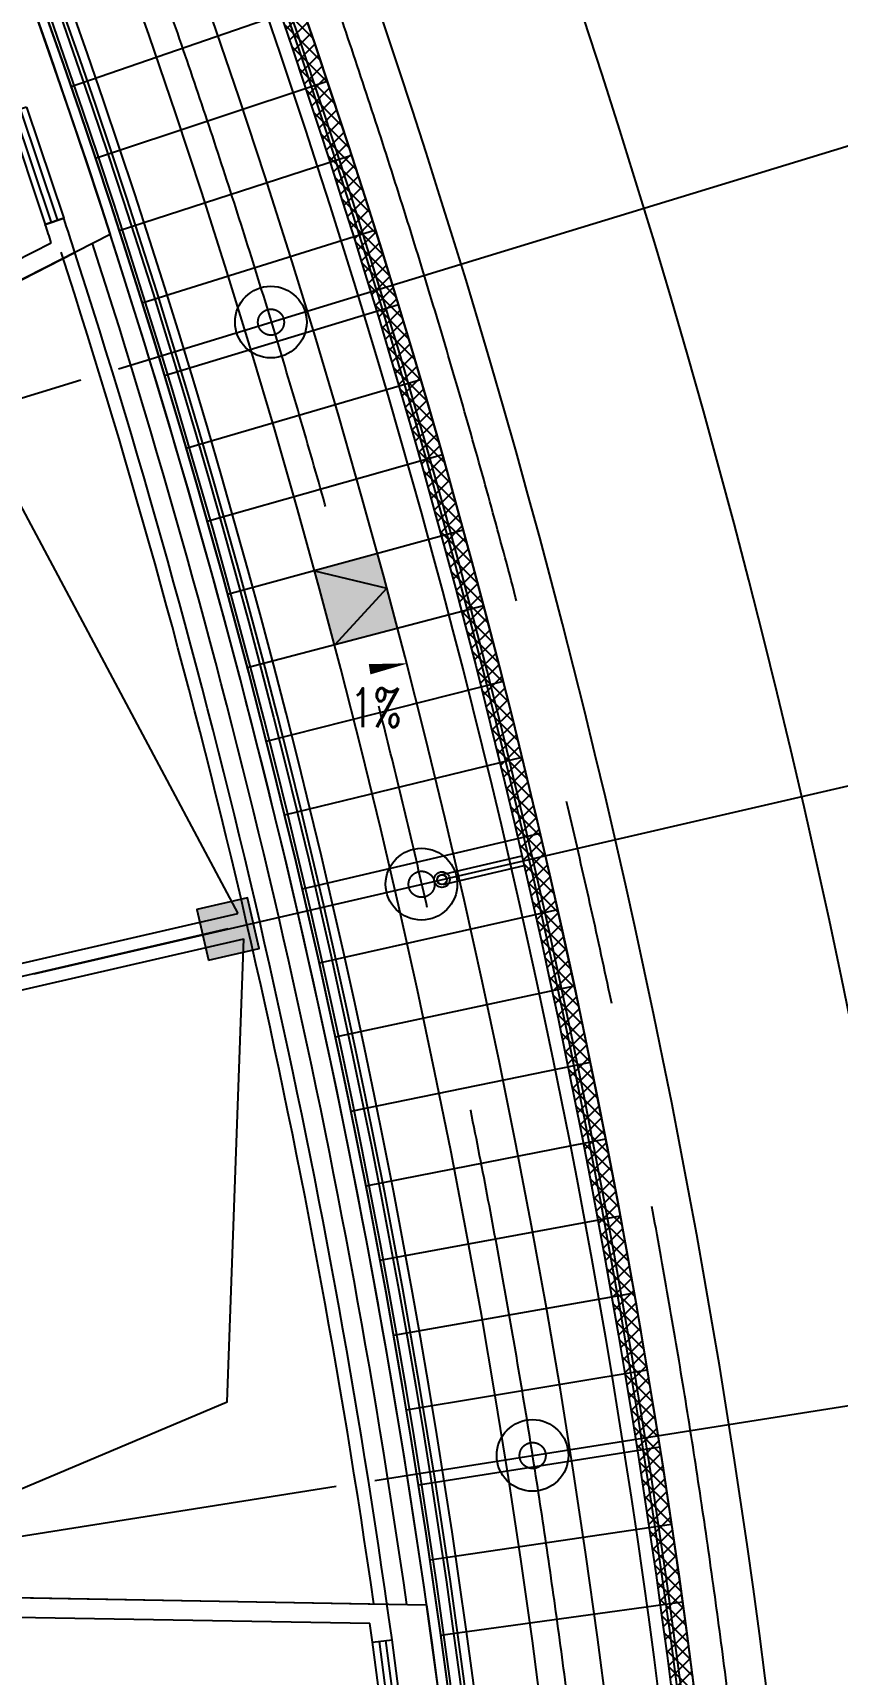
# Model space of a CAD drawing. Extents: x 1962160 to 37842216, y -162679 to 2997677.
# Drawn here: x 37732361 to 37744705, y 2773540 to 2798729 of the extents above; entities that cross this region are included whole.
import ezdxf

# ---------------------------------------------------------------- set-up
doc = ezdxf.new("R2010")
doc.units = 0
doc.header["$LTSCALE"] = 1000
for name, pattern in [('CENTER', [2, 1.25, -0.25, 0.25, -0.25]), ('CENTER2', [28.575000000000003, 19.05, -3.175, 3.175, -3.175]), ('DASH', [0.35, 0.25, -0.1])]:
    doc.linetypes.add(name, pattern=pattern)
doc.layers.get('0').update_dxf_attribs({"color": 8})
doc.layers.get('Defpoints').update_dxf_attribs({"color": 8})
for name, color, linetype in [('#幕墙线-平面', 8, 'Continuous'), ('#标注', 8, 'Continuous'), ('#轴线', 8, 'CENTER2'), ('A-AL-E', 8, 'Continuous'), ('A-COLS-PLAN-C', 8, 'DASH'), ('A-COLS-PLAN-S', 8, 'DASH'), ('A-DETL-ALUM', 8, 'Continuous'), ('A-DIMS-SYMB', 8, 'Continuous'), ('A-FLOR', 8, 'Continuous'), ('A-GRID', 8, 'CENTER'), ('A-HATH', 8, 'Continuous'), ('A-ROOF-DRAN', 8, 'Continuous'), ('A-STRS-HRAL', 8, 'Continuous'), ('COLUMN', 8, 'Continuous'), ('DIM', 8, 'Continuous'), ('G-ACCS', 8, 'Continuous'), ('PUB_HATCH', 8, 'Continuous'), ('周边建筑', 8, 'Continuous'), ('建-填充', 8, 'Continuous'), ('水-雨水-压力流-标识', 8, 'Continuous')]:
    doc.layers.add(name, color=color, linetype=linetype)
doc.layers.add('A-X-CHEK', color=8, linetype='Continuous', plot=False)
doc.styles.add('_TCH_DIM', font='SIMPLEX', dxfattribs={"bigfont": 'GBCBIG'})
doc.styles.add('JHZX', font='jrs.shx', dxfattribs={"width": 0.6, "bigfont": 'jhz.shx'})
doc.dimstyles.new('JZBZ-600', dxfattribs={"dimscale": 600, "dimtxt": 3, "dimasz": 1.5, "dimexe": 1, "dimexo": 1, "dimgap": 0.5, "dimtad": 1, "dimdec": 0, "dimdsep": 46, "dimtxsty": 'JHZX', "dimblk1": 'ARCHTICK', "dimblk2": 'ARCHTICK', "dimsah": 1, "dimcen": 0, "dimclrd": 1, "dimclre": 1, "dimclrt": 2, "dimadec": 1, "dimazin": 2, "dimtfac": 1, "dimtdec": 0, "dimtix": 1, "dimtmove": 0, "dimatfit": 3, "dimfxl": 1, "dimtolj": 1, "dimlwd": -1, "dimlwe": -1, "dimarcsym": 1})

# ---------------------------------------------------------------- blocks, each defined once
blk = doc.blocks.new('排水沟区域')
at = {"layer": 'A-HATH'}
h = blk.add_hatch(dxfattribs=at)
h.set_pattern_fill('ANSI37', color=256, scale=100)
h.set_pattern_definition([(45, (0, 0), (-112.2532015133644, 112.2532015133644), []), (135, (0, 0), (-112.2532015133644, -112.2532015133644), [])])
edge = h.paths.add_edge_path()
edge.add_arc((35778214.13878883, 2927624.965237803), 650.0000000036937, 183.9388823932484, 223.5627937521552, ccw=False)
edge.add_arc((35647972.51225553, 2918657.177440425), 129900.0000000662, 3.938884257588553, 38.97795766836391)
edge.add_line((35748955.2148303, 3000367.053102507), (35748683.21338074, 3000146.791373039))
edge.add_arc((35647972.51225566, 2918657.17744047), 129549.9999999376, 3.938884257573193, 38.97789835857748, ccw=False)
edge.add_arc((35778214.13878738, 2927624.965258901), 1000.000000002873, 183.938884257331, 243.7486610001553)
edge.add_arc((35647972.50986589, 2918657.177302167), 130050.0023937305, 3.558072409215487, 3.756253554398149)
blk.add_lwpolyline([(35777743.13609562, 2927177.018295643, -0.1746354518207903), (35777565.67415892, 2927580.315223805, 0.1540892544204838), (35748955.2148303, 3000367.053102507), (35748683.21338074, 3000146.791373039, -0.1540889894882649), (35777216.50089744, 2927556.272897216, 0.2670597927759777), (35777771.82913741, 2926728.102853881, 0.0008647285902376794)], format="xyb", close=True, dxfattribs=at)
blk = doc.blocks.new('A$C58e34137')
at = {"layer": 'A-X-CHEK'}
blk.add_blockref('排水沟区域', (-35647972.51433039, -2918657.17947907), dxfattribs=at)
blk = doc.blocks.new('雨水立管')
for radius in [80, 50]:
    blk.add_circle((-3.725290298461914e-09, 2.328306436538696e-10), radius)
blk = doc.blocks.new('雨水')
at = {"layer": 'A-DIMS-SYMB'}
blk.add_lwpolyline([(35771133.24478023, 2950628.902092755, 0, 0, 0), (35772437.64532281, 2950831.222686771, 0, 160, 0), (35771844.73503219, 2950739.25863257, 0, 0, 0)], format="xyseb", dxfattribs=at)
at = {"layer": 'A-ROOF-DRAN'}
for points in [[(35772937.90231592, 2947584.683553375), (35774184.52341668, 2947875.848503207)], [(35772972.01861528, 2947438.614808881), (35774218.26987574, 2947729.693377588)]]:
    blk.add_lwpolyline(points, dxfattribs=at)
at = {"xscale": 1.5, "yscale": 1.5, "zscale": 1.5}
blk.add_blockref('雨水立管', (35772954.96046561, 2947511.649181128), dxfattribs=at)
at = {"layer": 'A-DIMS-SYMB', "style": '_TCH_DIM', "width": 0.7058823529411765}
blk.add_text('1%', height=595, dxfattribs=at).set_placement((35771543.38640237, 2949852.777220876))
blk = doc.blocks.new('1100')
at = {"layer": 'A-DETL-ALUM', "ltscale": 0.3}
blk.add_circle((35572079.41488183, 2737404.62498665), 550, dxfattribs=at)
blk = doc.blocks.new('_YZHK')
blk.add_circle((0, 0), 0.5)
blk = doc.blocks.new('ASDFASD')
at = {"layer": 'A-COLS-PLAN-C', "ltscale": 0.3, "xscale": 400, "yscale": 400, "zscale": 400}
for p in [(35770331.70578107, 2956066.137059717), (35772643.16204488, 2947439.664843736), (35774347.23543474, 2938672.967242373)]:
    blk.add_blockref('_YZHK', p, dxfattribs=at)
blk = doc.blocks.new('$WINLIB2D$00000001')
for points in [[(-0.4999999999999964, 0.5000000000000142), (-0.4999999999999964, -0.4999999999999858)], [(-0.4999999999999964, 0.5000000000000142), (0.5000000000000036, 0.5000000000000142)], [(0.5000000000000036, -0.4999999999999858), (0.5000000000000036, 0.5000000000000142)], [(0.5000000000000036, 0.1666666666666714), (-0.4999999999999964, 0.1666666666666714)], [(0.5000000000000036, -0.1666666666666572), (-0.4999999999999964, -0.1666666666666572)], [(-0.4999999999999964, -0.4999999999999858), (0.5000000000000036, -0.4999999999999858)]]:
    blk.add_lwpolyline(points)
blk = doc.blocks.new('_FZH')
blk.add_lwpolyline([(-0.5, -0.5), (0.5, -0.5), (0.5, 0.5), (-0.5, 0.5)], close=True)
at = {"layer": 'PUB_HATCH'}
blk.add_solid([(-0.5, -0.5), (0.5, -0.5), (-0.5, 0.5), (0.5, 0.5)], dxfattribs=at)
blk = doc.blocks.new('567')
at = {"layer": '周边建筑'}
for p, q in [((-8338.038826569915, 115699.9999267529), (-10643.6935864538, 124947.4760770351)), ((-200.0002340301871, 115671.8004826754), (-200.0002340301871, 125101.3632137855)), ((-200.0001280158758, 114971.8004364669), (-200.0001280233264, 125101.3632141724)), ((199.9997659623623, 115671.8004826754), (199.9997659623623, 125101.3632137855)), ((199.9998719617724, 114971.8004364669), (199.9998719766736, 125101.3632141724)), ((8338.03857049346, 115699.9999267533), (10643.69334622473, 124947.4761405219)), ((-11193.96435414255, 124899.3801160231), (-11165.039963983, 124600.7699572961)), ((11165.03992278874, 124600.7700031027), (11193.96431336552, 124899.3801617851)), ((-8616.25832477957, 115575.807737194), (-10872.87542779744, 124626.6045882781)), ((8616.258068718016, 115575.807737194), (10872.87518758327, 124626.6046518311))]:
    blk.add_line(p, q, dxfattribs=at)
blk.add_lwpolyline([(-47073.25338561833, 116876.4681862746, -0.0744215799525629), (-10790.70054857433, 125537.0892229746), (-8338.038720555604, 115699.9999267608), (8338.038676522672, 115699.9999267608), (10790.70050453395, 125537.0892229751, -0.07442158046754624), (47073.25353706628, 116876.4681253135, -0.07421954768420427)], format="xyb", dxfattribs=at)
for points in [[(-8385.998344779015, 115671.8006193787), (-7068.851940572262, 123256.1048880219), (-200.0001535639167, 125101.3633970846)], [(8385.998084560037, 115671.8006159808), (7068.851683400571, 123256.1048851535), (199.9998971298337, 125101.3633970027)]]:
    blk.add_lwpolyline(points, dxfattribs=at)
for centre, radius, start, end in [((-2.201646566390991e-05, -4.607392475008965e-05), 126000, 68.06235922378528, 111.9376407861825), ((-4.731118679046631e-05, -1.704692840576172e-05), 126000.0000030352, 85.04109601382338, 94.91560684842158), ((-4.731118679046631e-05, -1.704692840576172e-05), 125700.0000030352, 85.10901602187906, 94.89098397812093), ((-4.754960536956787e-05, -7.317215204238892e-05), 125399.9999999212, 85.08472006989746, 94.91527950249957), ((-4.754960536956787e-05, -7.317215204238892e-05), 125199.9999999219, 85.14570549943771, 94.9006442420527), ((-0.0001288577914237976, -4.40557487308979e-05), 125399.9999977989, 94.86900586944341, 95.1213855797711), ((-7.756054401397705e-05, 1.431209966540337e-05), 125400.0000000284, 84.87861399266463, 85.13099413168887), ((-0.0001288577914237976, -4.404829815030098e-05), 125099.9999977923, 94.98606614209635, 95.12039980505894), ((-7.75754451751709e-05, 1.432048156857491e-05), 125100.0000000232, 84.87960062250555, 85.01393385790365)]:
    blk.add_arc(centre, radius, start, end, dxfattribs=at)
at = {"layer": 'COLUMN', "xscale": 800.0000000000007, "yscale": 800.0000000000007, "zscale": 800.0000000000007, "rotation": 90}
blk.add_blockref('_FZH', (-0.0001787394285202026, 124899.9999588304), dxfattribs=at)
at = {"layer": '周边建筑'}
for p, xscale, yscale, zscale, rotation in [((-12075.3095080331, 124663.3041109666), 1800, 300.0000000000002, -1800, 5.532602874722101), ((12075.30946690589, 124663.3041555583), -1800, 300.0000000000001, 1800, 354.4673970493914)]:
    blk.add_blockref('$WINLIB2D$00000001', p, dxfattribs=dict(at, xscale=xscale, yscale=yscale, zscale=zscale, rotation=rotation))
blk = doc.blocks.new('总体道路0521')
at = {"layer": 'G-ACCS'}
for radius, start, end in [(223.8000000007542, 2.615028490091015, 87.02539691564355), (130.9999999943868, 3.653077652685774, 42.07717189144375), (137.9999999943868, 3.645302214745482, 25.64449446965705)]:
    blk.add_arc((35647972.51118848, 2918657.176535503), radius, start, end, dxfattribs=at)
blk = doc.blocks.new('A$C06ac024f')
at = {"layer": 'A-AL-E'}
for points in [[(146966.1108442098, 9139.118675829377), (130293.5131061152, 8119.378913449589, -0.411971783023191), (129393.6296410561, 8909.40498467395, 0.2085567122118536), (81515.31024506688, 100882.8259750819, -0.4119750127441655), (81384.31683558226, 102073.1150699067), (91782.78928811848, 115145.4842241406)], [(146953.5622105077, 9338.72490592394), (130281.3033982068, 8319.005873133894, -0.4119717830233011), (129593.1572190449, 8923.143457010388, 0.2085567122118591), (81641.00849476457, 101038.3893063087, -0.4119750127432668), (81540.83706398308, 101948.6103788218), (91939.0993520841, 115020.7153262636)]]:
    blk.add_lwpolyline(points, format="xyb", dxfattribs=at)
for centre, radius in [((-0.004684269428253174, 0.00567364227026701), 126149.999999992), ((-0.004684269428253174, 0.00567364227026701), 126199.999999992), ((-0.004684276878833771, 0.005673648323863745), 126199.9999999989)]:
    blk.add_arc(centre, radius, 351.0834287830491, 34.92498159711911, dxfattribs=at)
at = {"layer": 'A-STRS-HRAL'}
for points in [[(129813.0462543592, 7846.935393485241, -0.2921176871007272), (129044.4563795775, 8885.362658081576, 0.1540888374545785), (100555.2670410722, 81363.75576079264), (100710.6964408681, 81489.61960624158, -0.1540889894881771), (129243.9839575663, 8899.101130418945, 0.2670597927890374), (129799.3121975809, 8070.931087060366, -0.0004314040462649551), (129813.0462543592, 7846.935393484775)], [(103310.9296712726, 72392.50074449694, -0.0004002233398614249), (103426.6898901165, 72227.01827567676), (103606.6081442609, 72318.69121340662, -0.1935717540683458), (124826.7109548077, -19560.50461522304), (124624.2663757429, -19560.50461522304, -0.0004012567173373277), (124592.7107252777, -19760.50461522304), (124997.6942270324, -19760.50461522304, 0.1942794498697185), (103670.8411152959, 72575.88480162481), (103310.9296712726, 72392.50074449647)]]:
    blk.add_lwpolyline(points, format="xyb", dxfattribs=at)
at = {"xscale": 1000, "yscale": 1000, "zscale": 1000}
blk.add_blockref('总体道路0521', (-35647972511.19448, -2918657176.530752), dxfattribs=at)
at = {"layer": 'A-COLS-PLAN-S'}
blk.add_blockref('ASDFASD', (-35647972.51693987, -2918657.171766797), dxfattribs=at)
at = {"layer": 'A-ROOF-DRAN'}
blk.add_blockref('雨水', (-35647972.51693987, -2918657.171766797), dxfattribs=at)
at = {"layer": '周边建筑', "rotation": 283.0000003899075}
blk.add_blockref('567', (-0.006137371063232422, 0.004641769453883171), dxfattribs=at)
at = {"layer": '水-雨水-压力流-标识'}
for p in [(-35449722.3192628, -2699993.851789538), (-35447410.86299895, -2708620.32400558), (-35445706.78960908, -2717387.021607098)]:
    blk.add_blockref('1100', p, dxfattribs=at)
blk = doc.blocks.new('A$C41f195f4')
at = {"layer": '建-填充', "ltscale": 10}
h = blk.add_hatch(color=256, dxfattribs=at)
h.dxf.hatch_style = 1
edge = h.paths.add_edge_path()
edge.add_line((102689.2943369523, 77296.35646408936), (101890.3425372466, 76694.96140109655))
edge.add_arc((0, -4.470348358154297e-08), 127529.4436852917, 36.440213299408185, 36.96953051715428, ccw=False)
edge.add_line((102594.5177145898, 75750.40555392392), (103398.9909574986, 76344.394443959))
edge.add_arc((1.490116119384766e-08, 5.969777703285217e-07), 128529.4436848983, 36.44021619797841, 36.96953321381)
edge = h.paths.add_edge_path()
edge.add_line((111800.9914605096, 63406.27888854314), (110931.1501793787, 62912.94720924925))
edge.add_arc((1.490116119384766e-08, 4.665926098823547e-07), 127529.4436850237, 29.0297765911925, 29.559093163760508, ccw=False)
edge.add_line((111507.6179012284, 61885.45997782005), (112381.9793389365, 62370.73523622565))
edge.add_arc((1.490116119384766e-08, 7.450580596923828e-08), 128529.4436852189, 29.02978228318355, 29.55909865885608)
edge = h.paths.add_edge_path()
edge.add_line((118592.3514175639, 49554.73821237357), (117669.6720352694, 49169.17011487903))
edge.add_arc((-1.490116119384766e-08, 7.078051567077637e-07), 127529.4436850082, 22.148667607154607, 22.677983201797588, ccw=False)
edge.add_line((118118.8838207051, 48080.01967161614), (119045.0856126696, 48457.04784152657))
edge.add_arc((-7.450580596923828e-09, -9.313225746154785e-10), 128529.4436852727, 22.14867580867147, 22.6779912140275)
edge = h.paths.add_edge_path()
edge.add_line((123993.1965276897, 33845.31147573283), (123028.4961834848, 33581.96143025812))
edge.add_arc((7.450580596923828e-09, -5.448237061500549e-08), 127529.4436852718, 14.738259657616311, 15.267573807696408, ccw=False)
edge.add_line((123333.4812146872, 32443.97352575045), (124300.5731565058, 32698.40067966096))
edge.add_arc((4.470348358154297e-08, 7.59027898311615e-08), 128529.4436852017, 14.73827042807922, 15.26758440011191)
at = {"layer": 'DIM', "ltscale": 10}
blk.add_lwpolyline([(123028.4961834848, 33581.96143025765), (124135.9983982295, 33317.73995514959), (123333.4812146872, 32443.97352574999)], dxfattribs=at)
blk = doc.blocks.new('A$C80b62fe7')
at = {"layer": '#幕墙线-平面'}
for points in [[(218719.7094477937, 197989.2938197274), (201348.7543122098, 196926.8406891157, -0.4119717830239575), (200385.3496613875, 197772.6333065447, 0.2085567122118526), (152529.1790638864, 289703.5068392851, -0.4119750127440977), (152388.9390607923, 290977.8163408032), (163222.968982771, 304597.7436151779)], [(218703.8368275166, 198248.8088673172), (201332.8816919327, 197186.3557367055, -0.4119717830233011), (200644.7355127707, 197790.493320582, 0.2085567122118591), (152692.5867884904, 289905.7391698803, -0.4119750127432668), (152592.4153577089, 290815.9602423934), (163426.4452796876, 304435.8875167696)]]:
    blk.add_lwpolyline(points, format="xyb", dxfattribs=at)
for centre, radius, start, end in [((71051.57360945642, 188867.3555372115), 128529.4436852644, 333.5022467601689, 195.775796910644), ((71051.57360945642, 188867.3555372115), 127529.4436852644, 333.539850647279, 195.7883970499479), ((71051.57360945642, 188867.3555372139), 126409.999999992, 351.0834286526117, 34.9249813998656), ((71051.57360945642, 188867.3555372139), 126149.999999992, 351.0834286526117, 34.9249813998656)]:
    blk.add_arc(centre, radius, start, end, dxfattribs=at)
blk = doc.blocks.new('DASWQE')
at = {"layer": '#幕墙线-平面', "ltscale": 10}
for points in [[(122842.0605651885, 42235.50820110366), (119295.8117028177, 41016.23833506322)], [(123226.9798415154, 41098.92256414518), (119669.6189908013, 39912.46406175895)], [(123601.38320674, 39958.82963831071), (120033.2139447927, 38805.28374925675)], [(123965.2387101203, 38815.3267165469), (120386.5655364171, 37694.79188181786)], [(124318.5153010786, 37668.5113827996), (120729.6436114609, 36581.08322629612)], [(124661.1828317568, 36518.48150369059), (121062.4188924134, 35464.25282406714)], [(124993.2120597064, 35365.33522016229), (121384.8629809916, 34344.39598290389)], [(125314.5746503025, 34209.17093910417), (121696.94836054, 33221.60826885095)], [(125625.2431791872, 33050.08732495457), (121998.6483983994, 32095.98549806653)], [(125925.1911346093, 31888.18329128204), (122289.937348187, 30967.6237286455)], [(126214.3929197043, 30723.55799234286), (122570.7903519571, 29836.61925242376)], [(126492.8238546252, 29556.31081461906), (122841.1834423393, 28703.0685867602)], [(126760.4601787254, 28386.54136833921), (123101.0935446173, 27567.06846629689)], [(127017.2790525258, 27214.3494789754), (123350.4984786361, 26428.71583470842)], [(127263.258559674, 26039.83517872682), (123589.3769607544, 25288.10783642996)], [(127498.3777088523, 24863.0986979804), (123817.7086056247, 24145.34180836147)], [(127722.6164355129, 23684.24045675993), (124035.4739279374, 23000.51527156401)], [(127935.9556036443, 22503.36105615599), (124242.6543440968, 21853.72592294123)], [(128138.3770073503, 21320.56126973825), (124439.2321738005, 20705.07162689324)], [(128329.86337246, 20135.94203495979), (124625.1906415224, 19554.65040697576)], [(128510.3983579427, 18949.60444454057), (124800.5138780177, 18402.56043752702)], [(128679.9665573835, 17761.64973784098), (124965.1869215742, 17248.90003529331)]]:
    blk.add_lwpolyline(points, dxfattribs=at)
at = {"layer": 'DIM', "ltscale": 10}
blk.add_blockref('A$C80b62fe7', (-71047.03888088465, -188862.9763723449), dxfattribs=at)
blk = doc.blocks.new('_ARCHTICK')
at = {"const_width": 0.15}
blk.add_lwpolyline([(-0.5, -0.5), (0.5, 0.5)], dxfattribs=at)
blk = doc.blocks.new('*D145')
at = {"layer": '#标注', "color": 1, "transparency": 16777216}
for p, q in [((36903959.72859562, 2938196.193473026), (36891613.57810073, 2936241.054614019)), ((36904922.28992536, 2930628.213491371), (36892479.80118516, 2929430.518225236))]:
    blk.add_line(p, q, dxfattribs=at)
blk.add_arc((36780603.45404896, 2918661.469190486), 112993.4582867352, 5.498265625514841, 8.998645102916017, dxfattribs=at)
at = {"layer": 'Defpoints', "color": 0, "transparency": 16777216}
for p in [(36904552.34381938, 2938290.04013826), (36892833.25907005, 2931776.059558722), (36905519.5293849, 2930685.702864147), (36780603.45404896, 2918661.469190486)]:
    blk.add_point(p, dxfattribs=at)
at = {"layer": '#标注', "color": 1, "transparency": 16777216, "xscale": 900, "yscale": 900, "zscale": 900}
for p, rotation in [((36892206.19332449, 2936334.901279252), 98.99864510291603), ((36893077.0406447, 2929488.007598011), 275.4982656255148)]:
    blk.add_blockref('_ARCHTICK', p, dxfattribs=dict(at, rotation=rotation))
at = {"layer": '#标注', "color": 2, "transparency": 16777216, "insert": (36893884.31835775, 2933069.511976989), "char_height": 1800, "attachment_point": 5, "rotation": 277.2484553642152, "style": 'JHZX'}
blk.add_mtext('\\A1;3.5°', dxfattribs=at)
blk = doc.blocks.new('*D146')
at = {"layer": '#标注', "color": 1, "transparency": 16777216}
for p, q in [((36902296.58860543, 2946753.406194702), (36890116.89398555, 2943941.816081265)), ((36903959.72859564, 2938196.193473023), (36891613.57810078, 2936241.054614025))]:
    blk.add_line(p, q, dxfattribs=at)
blk.add_arc((36780603.45404898, 2918661.469190514), 112993.4582867658, 8.9986451029014, 12.99859783315723, dxfattribs=at)
at = {"layer": 'Defpoints', "color": 0, "transparency": 16777216}
for p in [(36902881.21394719, 2946888.362520147), (36891764.73915132, 2938926.964743235), (36904552.34381939, 2938290.040138255), (36780603.45404898, 2918661.469190514)]:
    blk.add_point(p, dxfattribs=at)
at = {"layer": '#标注', "color": 1, "transparency": 16777216, "xscale": 900, "yscale": 900, "zscale": 900}
for p, rotation in [((36890701.51932731, 2944076.77240671), 102.9985978331572), ((36892206.19332453, 2936334.901279257), 278.9986451029014)]:
    blk.add_blockref('_ARCHTICK', p, dxfattribs=dict(at, rotation=rotation))
at = {"layer": '#标注', "color": 2, "transparency": 16777216, "insert": (36892699.38108769, 2940447.911231854), "char_height": 1800, "attachment_point": 5, "rotation": 280.9986214680292, "style": 'JHZX'}
blk.add_mtext('\\A1;4°', dxfattribs=at)
blk = doc.blocks.new('*D147')
at = {"layer": '#标注', "color": 1, "transparency": 16777216}
for p, q in [((36900040.32494871, 2955174.614665871), (36888086.44916755, 2951520.185325047)), ((36902296.58860544, 2946753.406194706), (36890116.89398559, 2943941.816081276))]:
    blk.add_line(p, q, dxfattribs=at)
blk.add_arc((36780603.45404897, 2918661.46919051), 112993.4582868222, 12.99859783315961, 16.99896005307476, dxfattribs=at)
at = {"layer": 'Defpoints', "color": 0, "transparency": 16777216}
for p in [(36900614.11098622, 2955350.027274231), (36902881.2139472, 2946888.36252015), (36890080.26278097, 2946631.988768672), (36780603.45404897, 2918661.46919051)]:
    blk.add_point(p, dxfattribs=at)
at = {"layer": '#标注', "color": 1, "transparency": 16777216, "xscale": 900, "yscale": 900, "zscale": 900}
for p, rotation in [((36888660.23520505, 2951695.59793341), 106.9989600530748), ((36890701.51932736, 2944076.772406723), 282.9985978331596)]:
    blk.add_blockref('_ARCHTICK', p, dxfattribs=dict(at, rotation=rotation))
at = {"layer": '#标注', "color": 2, "transparency": 16777216, "insert": (36890906.49444613, 2948214.560308809), "char_height": 1800, "attachment_point": 5, "rotation": 284.99877894311675, "style": 'JHZX'}
blk.add_mtext('\\A1;4°', dxfattribs=at)
blk = doc.blocks.new('*D148')
at = {"layer": '#标注', "color": 1, "transparency": 16777216}
for p, q in [((36897588.36657415, 2962398.251928855), (36885879.89579728, 2958020.842641512)), ((36900040.32494871, 2955174.614665877), (36888086.44916742, 2951520.185325013))]:
    blk.add_line(p, q, dxfattribs=at)
blk.add_arc((36780603.45404898, 2918661.469190462), 112993.4582866964, 16.99896005310106, 20.49910458656229, dxfattribs=at)
at = {"layer": 'Defpoints', "color": 0, "transparency": 16777216}
for p in [(36898150.37317143, 2962608.367574645), (36900614.1109862, 2955350.027274238), (36887965.20498942, 2953888.959174713), (36780603.45404898, 2918661.469190462)]:
    blk.add_point(p, dxfattribs=at)
at = {"layer": '#标注', "color": 1, "transparency": 16777216, "xscale": 900, "yscale": 900, "zscale": 900}
for p, rotation in [((36886441.90239457, 2958230.958287302), 110.4991045865623), ((36888660.23520492, 2951695.597933372), 286.998960053101)]:
    blk.add_blockref('_ARCHTICK', p, dxfattribs=dict(at, rotation=rotation))
at = {"layer": '#标注', "color": 2, "transparency": 16777216, "insert": (36888737.30021644, 2955365.927073795), "char_height": 1800, "attachment_point": 5, "rotation": 288.7490323198321, "style": 'JHZX'}
blk.add_mtext('\\A1;3.5°', dxfattribs=at)
blk = doc.blocks.new('*D64')
at = {"layer": '#标注', "color": 1, "transparency": 16777216}
for p, q in [((36891695.55188898, 3015232.356518981), (36904144.47523779, 3026054.040486193)), ((36900436.30621282, 2833177.681112401), (36913864.71399576, 2823598.411785046))]:
    blk.add_line(p, q, dxfattribs=at)
blk.add_arc((36780603.45404895, 2918661.4691905), 163093.4582867715, 324.4975139136729, 40.99999999998872, dxfattribs=at)
at = {"layer": 'Defpoints', "color": 0, "transparency": 16777216}
for p in [(36891242.72614085, 3014838.721101587), (36780603.45404895, 2918661.4691905), (36941218.33693203, 2890335.941262602), (36899947.85202042, 2833526.124080375)]:
    blk.add_point(p, dxfattribs=at)
at = {"layer": '#标注', "color": 1, "transparency": 16777216, "xscale": 900, "yscale": 900, "zscale": 900}
for p, rotation in [((36903691.64948966, 3025660.405068799), 130.9999999999887), ((36913376.25980336, 2823946.854753019), 234.4975139136729)]:
    blk.add_blockref('_ARCHTICK', p, dxfattribs=dict(at, rotation=rotation))
at = {"layer": '#标注', "color": 2, "transparency": 16777216, "insert": (36944707.88074233, 2926540.40157154), "char_height": 1800, "attachment_point": 5, "rotation": 272.7487569568309, "style": 'JHZX'}
blk.add_mtext('\\A1;76.5°', dxfattribs=at)
blk = doc.blocks.new('DOTE-11')
at = {"layer": '#轴线'}
for p, q in [((36900614.76382891, 2955349.826383218), (36920792.79417948, 2961518.869352803)), ((36843640.26014692, 2933211.510656485), (36923441.16845282, 2951635.00200725)), ((36904553.40370024, 2938289.702803062), (36925393.62768655, 2941590.470015377))]:
    blk.add_line(p, q, dxfattribs=at)
for radius, end in [(146599.9999999995, 183.9998103525153), (138799.9999999995, 210.1884172151102), (130399.9999999995, 210.3293811306592), (127949.9999999995, 210.3740096847854)]:
    blk.add_arc((36780598.51695531, 2918657.177440438), radius, 324.4999999903098, end, dxfattribs=at)
blk = doc.blocks.new('ZW-5001')
at = {"layer": '#标注'}
for base, center, p1, p2, picture, middle in [((36941218.33693203, 2890335.941262602), (36780603.45404896, 2918661.469190501), (36899947.85202043, 2833526.124080375), (36891242.72614085, 3014838.721101587), '*D64', (36944707.88074233, 2926540.401571544)), ((36887965.20498942, 2953888.959174713), (36780603.45404898, 2918661.469190462), (36900614.11098621, 2955350.027274237), (36898150.37317144, 2962608.367574647), '*D148', (36888737.30021644, 2955365.927073792)), ((36890080.26278097, 2946631.988768672), (36780603.45404896, 2918661.469190509), (36902881.21394719, 2946888.362520149), (36900614.11098621, 2955350.02727423), '*D147', (36890906.49444613, 2948214.560308809)), ((36891764.73915132, 2938926.964743235), (36780603.45404897, 2918661.469190514), (36904552.34381939, 2938290.040138257), (36902881.2139472, 2946888.362520149), '*D146', (36892699.38108768, 2940447.911231858)), ((36892833.25907005, 2931776.059558722), (36780603.45404897, 2918661.469190486), (36905519.5293849, 2930685.702864147), (36904552.34381939, 2938290.04013826), '*D145', (36893884.31835774, 2933069.511976985))]:
    dim = blk.add_angular_dim_3p(base=base, center=center, p1=p1, p2=p2, dimstyle='JZBZ-600', dxfattribs=at)
    dim.commit()
    dim.dimension.update_dxf_attribs({"geometry": picture, "text_midpoint": middle})
blk = doc.blocks.new('FDGFH')
at = {"layer": 'A-FLOR'}
blk.add_blockref('ZW-5001', (-36780598.51155947, -2918657.163268261), dxfattribs=at)
at = {"layer": 'A-GRID'}
blk.add_blockref('DOTE-11', (-36780598.51155947, -2918657.163268261), dxfattribs=at)

msp = doc.modelspace()

# ---------------------------------------------------------------- linework, layer by layer
at = {"layer": '#标注', "ltscale": 10}
msp.add_arc((37613670.29957374, 2756893.476689796), 133919.6669144286, 333.9778101328699, 71.90950720445645, dxfattribs=at)

# ---------------------------------------------------------------- block references
at = {"layer": 'A-STRS-HRAL'}
msp.add_blockref('DASWQE', (37613652.56708944, 2756885.970215484), dxfattribs=at)
at = {"layer": 'DIM', "ltscale": 10}
for name, p in [('A$C06ac024f', (37613657.10216346, 2756879.841327364)), ('A$C58e34137', (37613657.09747919, 2756879.847001005)), ('A$C41f195f4', (37613657.10181801, 2756890.34938035))]:
    msp.add_blockref(name, p, dxfattribs=at)
at = {"layer": 'DIM'}
msp.add_blockref('FDGFH', (37613657.09676763, 2756879.827155179), dxfattribs=at)

doc.saveas('drawing.dxf')
